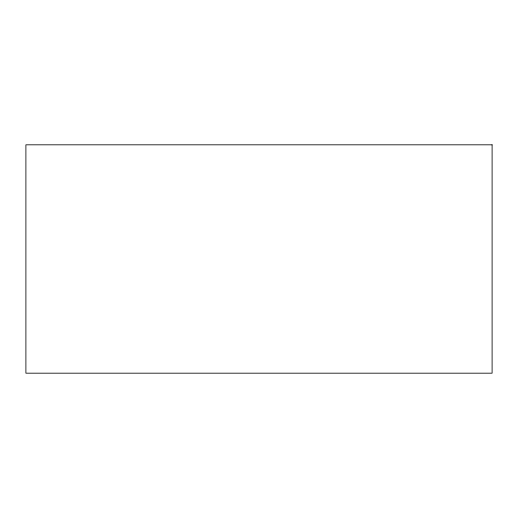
<?xml version="1.0" encoding="UTF-8"?>
<svg xmlns="http://www.w3.org/2000/svg" width="518" height="518" viewBox="0 0 518 518"><rect width="100%" height="100%" fill="white"/><g stroke="black" fill="none" stroke-linecap="round" stroke-linejoin="round"><path stroke-width="0.78" d="M492.1 144.82L25.9 144.82L25.9 373.18L492.1 373.18L492.1 144.82"/></g></svg>
